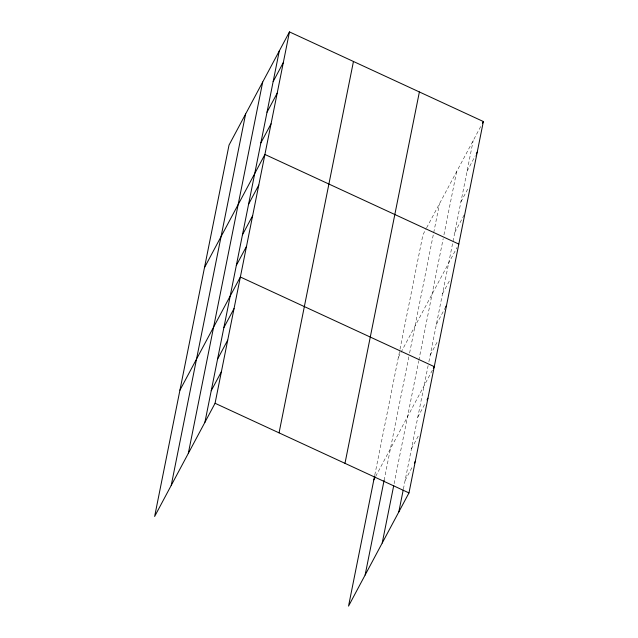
<?xml version="1.0" encoding="UTF-8"?>
<svg xmlns="http://www.w3.org/2000/svg" width="638" height="638" viewBox="0 0 638 638"><rect width="100%" height="100%" fill="white"/><g stroke="black" fill="none" stroke-linecap="round" stroke-linejoin="round"><path stroke-width="0.48" stroke-dasharray="3.19 2.39" d="M374.793 475.039L422.93 234.72L426.16 228.675M384.1 480.326L408.838 356.841M409.604 353.013L439.518 203.65M394.101 483.716L418.64 361.22M418.831 360.263L443.187 238.66M443.952 234.832L456.617 171.638M403.407 488.995L428.13 365.574M428.895 361.746L473.205 140.567M426.623 227.814L481.06 125.861M467.064 171.207L475.382 155.632M460.931 201.847L468.778 187.141M454.79 232.487L464.496 214.32M398.383 357.272L456.967 247.552M442.517 293.767L450.372 279.053M436.376 324.407L445.619 307.101M430.243 355.047L437.636 341.202M375.678 476.379L432.42 370.112M417.778 417.252L425.634 402.538M411.454 448.817L419.31 434.111M405.13 480.39L412.985 465.676"/><path stroke-width="0.96" d="M171.223 485.398L245.614 114.019M188.314 453.387L262.704 82.007M204.902 422.324L279.292 50.936M289.461 31.9L229.026 145.081L154.635 516.469L215.07 403.28L289.461 31.9L483.365 121.531L408.974 492.919L348.539 606.1L374.602 475.996M279.053 432.859L353.452 61.479M344.983 463.34L419.381 91.952M365.127 575.029L384.1 480.326M382.218 543.026L393.718 485.63M398.806 511.955L403.216 489.952M273.16 81.576L283.32 62.54M267.019 112.216L277.187 93.18M260.886 142.856L271.046 123.82M204.479 267.641L264.914 154.46L458.818 244.091M248.605 204.136L258.773 185.092M242.472 234.768L252.632 215.732M236.331 265.408L246.499 246.372M179.924 390.193L240.359 277.012L434.271 366.643L433.346 368.381M223.874 327.621L234.034 308.585M217.55 359.186L227.71 340.15M211.226 390.751L221.394 371.715M482.44 123.262L483.365 121.531M476.307 153.902L477.232 152.171M445.619 307.101L446.544 305.371M373.836 479.832L375.216 477.24M427.021 399.946L427.946 398.216M414.373 463.076L415.298 461.346M215.07 403.28L408.974 492.919"/></g></svg>
